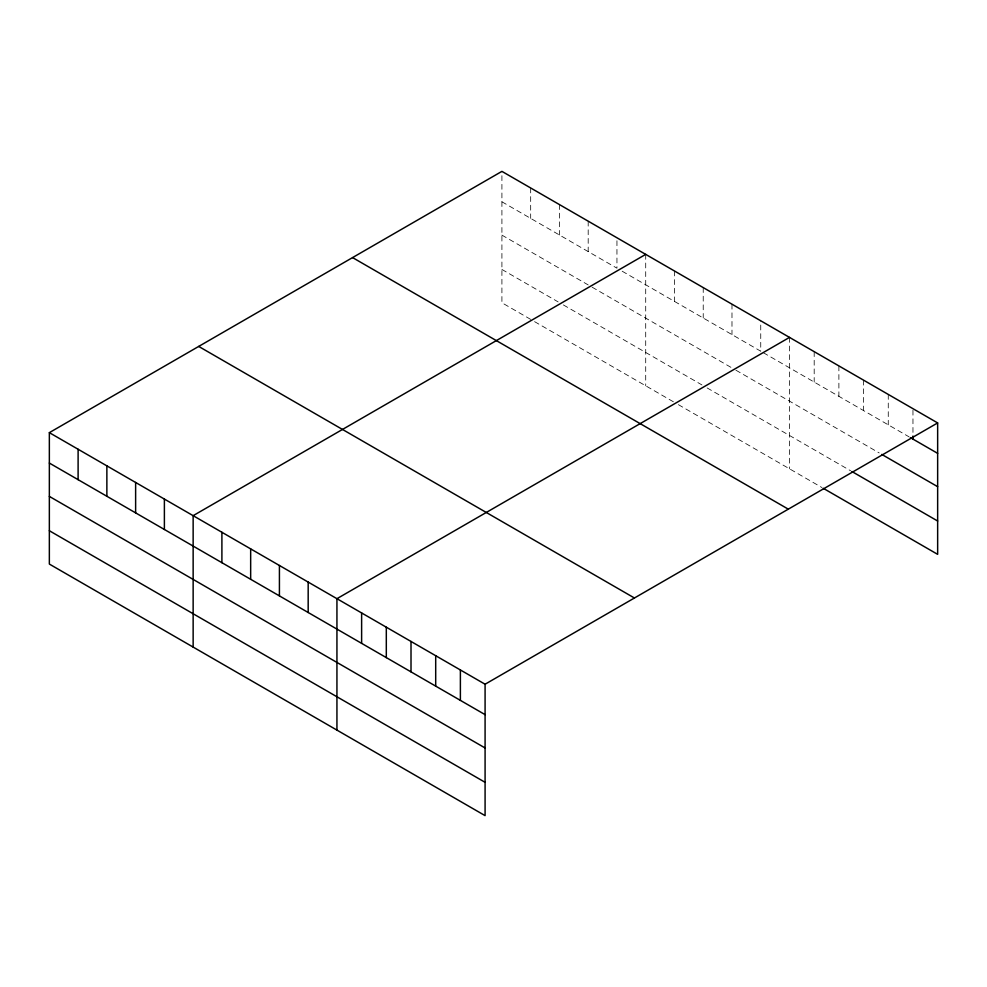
<?xml version="1.0" encoding="UTF-8"?>
<svg xmlns="http://www.w3.org/2000/svg" width="987" height="987" viewBox="0 0 987 987"><rect width="100%" height="100%" fill="white"/><g stroke="black" fill="none" stroke-linecap="round" stroke-linejoin="round"><path stroke-width="0.74" stroke-dasharray="4.93 3.7" d="M530.673 319.381L501.914 302.775L501.914 171.368M501.914 201.78L616.949 268.193L616.949 237.781M622.18 271.215L760.743 351.212L760.743 320.8M763.358 352.717L909.064 436.846M501.914 235.116L588.19 284.922M592.114 287.18L731.984 367.941M735.907 370.199L879.17 452.91M501.914 269.451L558.124 301.899M563.355 304.921L701.917 384.918M707.148 387.94L850.584 470.75M534.596 321.651L674.466 402.4M678.39 404.658L821.986 487.566M912.963 410.197L912.963 436.057M888.263 394.418L888.263 424.842M863.576 380.168L863.576 410.58M838.888 365.918L838.888 396.33M814.189 351.656L814.189 382.068M789.501 337.406L789.501 468.813M731.984 304.193L731.984 334.605M703.225 287.587L703.225 318.011M674.466 270.993L674.466 301.405M645.708 254.387L645.708 385.794M588.19 221.174L588.19 251.586M559.432 204.568L559.432 234.992M530.673 187.974L530.673 218.386"/><path stroke-width="1.48" d="M49.35 432.651L485.086 684.225L485.086 815.632L49.35 564.07L49.35 432.651L501.914 171.368L937.65 422.929L937.65 554.349L823.294 488.318M645.708 254.387L193.144 515.67L193.144 647.077M789.501 337.406L336.937 598.69L336.937 730.096M485.086 684.225L937.65 422.929M910.359 437.599L937.65 453.354M881.773 454.415L937.65 486.677M851.88 471.502L937.65 521.013M352.569 257.595L788.305 509.156M198.695 346.425L634.431 597.999M49.35 463.063L485.086 714.637M49.35 496.399L485.086 747.961M49.35 530.735L485.086 782.309M912.963 436.057L912.963 439.092M460.386 669.963L460.386 700.375M435.699 655.713L435.699 686.125M411.011 641.451L411.011 671.876M386.312 627.201L386.312 657.613M361.624 612.939L361.624 643.364M308.178 582.083L308.178 612.495M279.42 565.477L279.42 595.901M250.661 548.883L250.661 579.295M221.902 532.277L221.902 562.689M164.385 499.064L164.385 529.488M135.626 482.458L135.626 512.882M106.867 465.864L106.867 496.276M78.109 449.258L78.109 479.67"/></g></svg>
